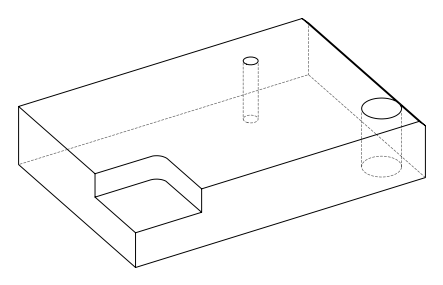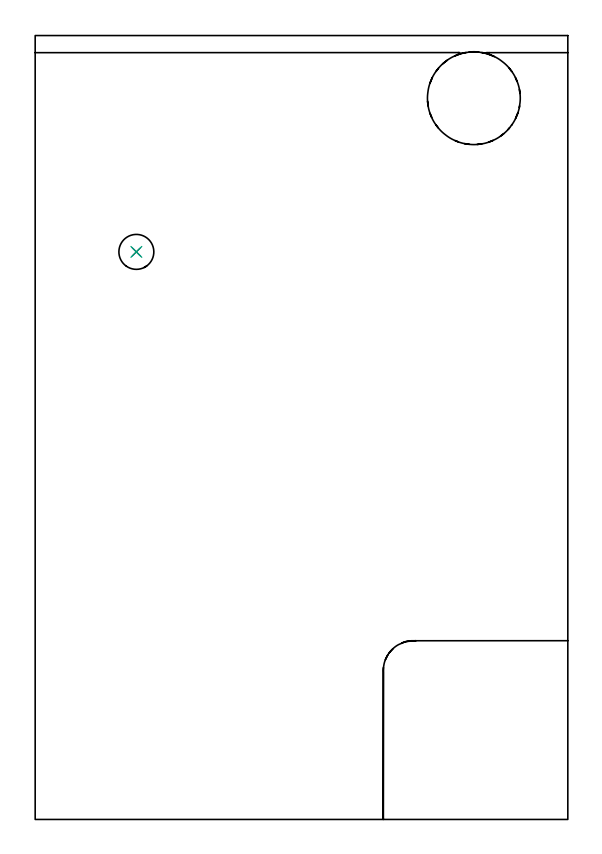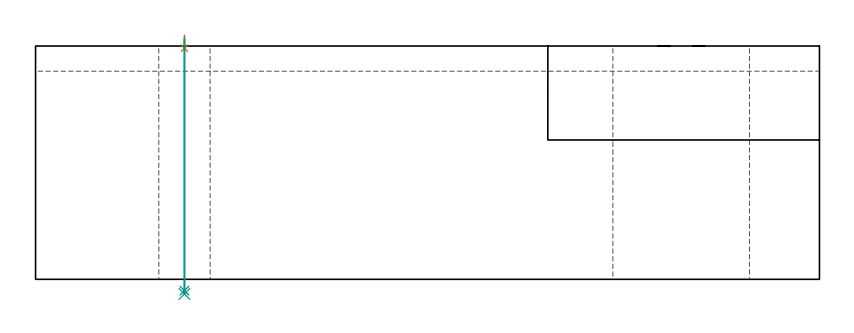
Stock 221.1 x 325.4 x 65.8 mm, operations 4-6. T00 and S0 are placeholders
(PLAN: 6 operations, 5 tool changes, 15.4 min)
(1 AREA_MILL | FG_CHAMFER_SURFACE | UGT0205_001 | 5.5 min | 5577 mm3)
(2 MILL_CORNER_NOTCH_RECTANGULAR | CORNER_NOTCH_RECTANGULAR | UGT0201_136 | Follow Part, ap 5, ae 75% | 6.49 min | 149740 mm3)
(3 MILL_THROUGH_HOLE_FROM_SOLID_MATERIAL | STEP1HOLE_1 | UGT0201_004 | Circular | 2.81 min | 76617 mm3)
(4 SPOT_DRILL | STEP1HOLE | NXT0321_9005460120000 | 0.03 min | 5 mm3)
(5 DRILL_THROUGH_HOLE_INTO_CENTER | STEP1HOLE | NXT0301_065 | 0.29 min | 4547 mm3)
(6 DRILL_TO_ENLARGE_THROUGH_HOLE | STEP1HOLE | NXT0301_106 | 0.29 min | 6294 mm3)
(TOOL UGT0205_001 | Chamfer Mill 20 x 3 x 45 deg. | D20 FL50 Z2)
(TOOL UGT0201_136 | Carbide End Mill 20.0 | D20 FL30 Z4)
(TOOL UGT0201_004 | End Mill 32 mm | D32 FL53 Z6)
(TOOL NXT0321_9005460120000 | NC Spot Drill, 142deg, 12mm, Carbide, Uncoated | D12 PA142 FL30 Z2)
(TOOL NXT0301_065 | Carbide Drill 9.4mm [860.1-0940-075A1-MM 2214] | D9.4 PA140 FL98 Z2)
(TOOL NXT0301_106 | Carbide Drill 14.5mm [860.1-1450-073A1-MM 2214] | D14.5 PA140 FL83 Z2)
(OP 4 SPOT_DRILL)
G17 G21 G94 G90
T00 M6
G54
G17 G0 G90 X42. Y235.6 S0 M3
G43 Z75.8 H0
G94 G81 G98 Z65.176 F250. R68.8
G80
M5
M2
(OP 5 DRILL_THROUGH_HOLE_INTO_CENTER)
G17 G21 G94 G90
T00 M6
G54
G17 G0 G90 X42. Y235.6 S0 M3
G43 Z75.8 H1
G94 G73 G98 Z-3.211 F250. Q8.626 R67.8
G80
M5
M2
(OP 6 DRILL_TO_ENLARGE_THROUGH_HOLE)
G17 G21 G94 G90
T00 M6
G54
G17 G0 G90 X42. Y235.6 S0 M3
G43 Z75.8 H1
G94 G73 G98 Z-4.139 F250. Q13.988 R67.8
G80
M5
M2
